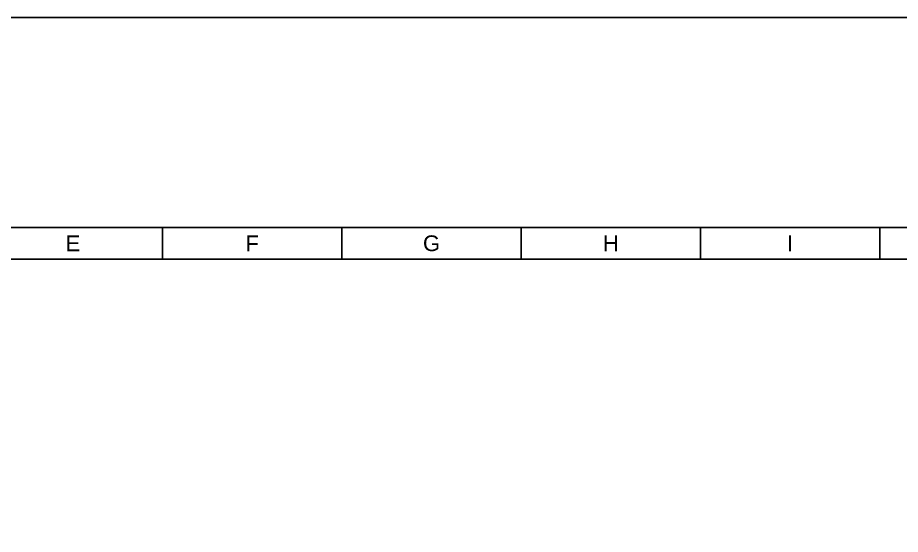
# Model space of a CAD drawing. Header units: millimetres. Extents: x 691 to 18605, y 670 to 10026.
# Drawn here: x 3109.2 to 3425.4, y 3135.4 to 3320.6 of the extents above; entities that cross this region are included whole.
import ezdxf
from ezdxf.enums import TextEntityAlignment as Align

# ---------------------------------------------------------------- set-up
doc = ezdxf.new("R2010")
doc.units = ezdxf.units.MM
doc.styles.get("Standard").update_dxf_attribs({"font": 'arial.ttf'})

# ---------------------------------------------------------------- blocks, each defined once
blk = doc.blocks.new('CAJETIN')
for p, q in [((0, 185.975), (-259.4, 185.975)), ((-259.4, 185.975), (-2.991, 185.975)), ((-174.052, 185.975), (-174.052, 182.975)), ((-156.983, 185.975), (-156.983, 182.975)), ((-139.913, 185.975), (-139.913, 182.975)), ((-122.844, 185.975), (-122.844, 182.975)), ((-105.774, 185.975), (-105.774, 182.975)), ((-259.4, 182.975), (-2.991, 182.975))]:
    blk.add_line(p, q)
blk.add_lwpolyline([(-269.4, -9.925), (10, -9.925), (10, 205.975), (-269.4, 205.975)], close=True)
at = {"char_height": 1.5, "width": 17.06952, "attachment_point": 5}
for s, insert in [('E', (-182.587, 184.475)), ('F', (-165.518, 184.475)), ('G', (-148.448, 184.475)), ('H', (-131.379, 184.475)), ('I', (-114.309, 184.475))]:
    blk.add_mtext(s, dxfattribs=dict(at, insert=insert))
for tag, p in [('DE', (-143.123, 14.827)), ('F', (-73.904, 14.474)), ('PAGINA', (-180.192, 13.538)), ('A', (-97.022, 13.488)), ('H', (-74.457, 8.765)), ('ARCHIVO', (-179.454, 8.197)), ('FECHA', (-143.307, 8.381)), ('V', (-96.957, 8.58)), ('PROYECTO', (-180.745, 3.04)), ('HZ', (-98.064, 2.871)), ('OR', (-74.826, 2.502))]:
    blk.add_attdef(tag, p, '', height=1.5)
for tag, p in [('DISEÑADO_POR', (-230.857, 14.78)), ('SUPERVISADO_POR', (-229.595, 8.319)), ('DIBUJADO_POR', (-231.254, 2.424))]:
    blk.add_attdef(tag, text='', height=1.5).set_placement(p, align=Align.MIDDLE)

msp = doc.modelspace()

# ---------------------------------------------------------------- block references
at = {"color": 0, "xscale": 3.761929394681115, "yscale": 3.761929394681115, "zscale": 3.761929394681115}
msp.add_blockref('CAJETIN', (3815.93, 2545.73), dxfattribs=at)

doc.saveas('drawing.dxf')
